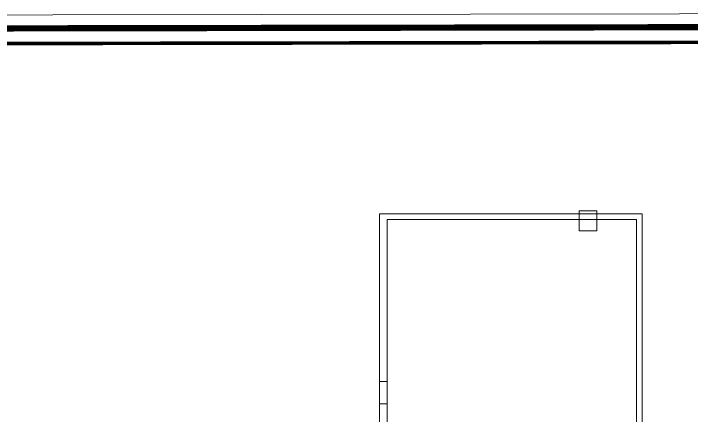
# Model space of a CAD drawing. Header units: inches. Extents: x -51836 to -42603, y 323 to 5499.
# Drawn here: x -49199 to -46156, y 3696 to 5499 of the extents above; entities that cross this region are included whole.
import ezdxf

# ---------------------------------------------------------------- set-up
doc = ezdxf.new("R2010")
doc.units = ezdxf.units.IN
doc.header["$MEASUREMENT"] = 0
for name, color, linetype, lineweight in [('A-CAM', 2, 'Continuous', 20), ('Auto-Antet', 7, 'Continuous', 18), ('G3', 7, 'Continuous', 30)]:
    doc.layers.add(name, color=color, linetype=linetype, lineweight=lineweight)

# ---------------------------------------------------------------- blocks, each defined once
blk = doc.blocks.new('4. kat')
at = {"layer": 'A-CAM', "color": 7, "linetype": 'Continuous', "lineweight": 20}
for p, q in [((-51938.5, 20736.2), (-51938.5, 20009.1)), ((-51938.5, 20736.2), (-50819.5, 20736.2)), ((-50819.5, 19792.2), (-50819.5, 20736.2)), ((-50794.5, 19792.2), (-50794.5, 20743.3)), ((-51973.5, 20090.2), (-51973.5, 20009.1)), ((-51938.5, 20009.1), (-51973.5, 20009.1)), ((-51973.5, 20009.1), (-51973.5, 19909.1)), ((-51938.5, 20009.1), (-51938.5, 19909.1)), ((-51938.5, 19909.1), (-51973.5, 19909.1)), ((-51973.5, 19909.1), (-51973.5, 19895.2)), ((-51938.5, 19909.1), (-51938.5, 19813.2))]:
    blk.add_line(p, q, dxfattribs=at)
for points in [[(-54692.5, 17856.2), (-54692.5, 17229.2), (-50665.5, 17229.2), (-50665.5, 19814.2), (-50794.5, 19814.2), (-50794.5, 20761.2), (-51973.5, 20761.2), (-51973.5, 20009.1)], [(-51973.5, 19909.1), (-51973.5, 19792.2), (-52503.5, 19792.2)]]:
    blk.add_lwpolyline(points, dxfattribs=at)
blk.add_lwpolyline([(-51077.1, 20775.2), (-50997.5, 20775.2), (-50997.5, 20685.2), (-51077.1, 20685.2), (-51077.1, 20775.2)], close=True, dxfattribs=at)

msp = doc.modelspace()

# ---------------------------------------------------------------- linework, layer by layer
at = {"layer": 'Auto-Antet', "linetype": 'Continuous'}
msp.add_lwpolyline([(-45272.5, 334.1), (-45272.5, 5499.2), (-51836.2, 5488.5), (-51836.2, 323.3)], close=True, dxfattribs=at)
at = {"layer": 'Auto-Antet', "color": 1}
for points, const_width in [([(-51776.2, 5428.3), (-51776.2, 426.2), (-45332.5, 437.3), (-45332.5, 5439.4)], 28), ([(-51708.2, 5360.3), (-51708.2, 494.2), (-45400.5, 505.3), (-45400.5, 5371.4)], 16)]:
    msp.add_lwpolyline(points, close=True, dxfattribs=dict(at, const_width=const_width))

# ---------------------------------------------------------------- block references
at = {"layer": 'G3', "color": 252}
msp.add_blockref('4. kat', (4417, -16161.1), dxfattribs=at)

doc.saveas('drawing.dxf')
